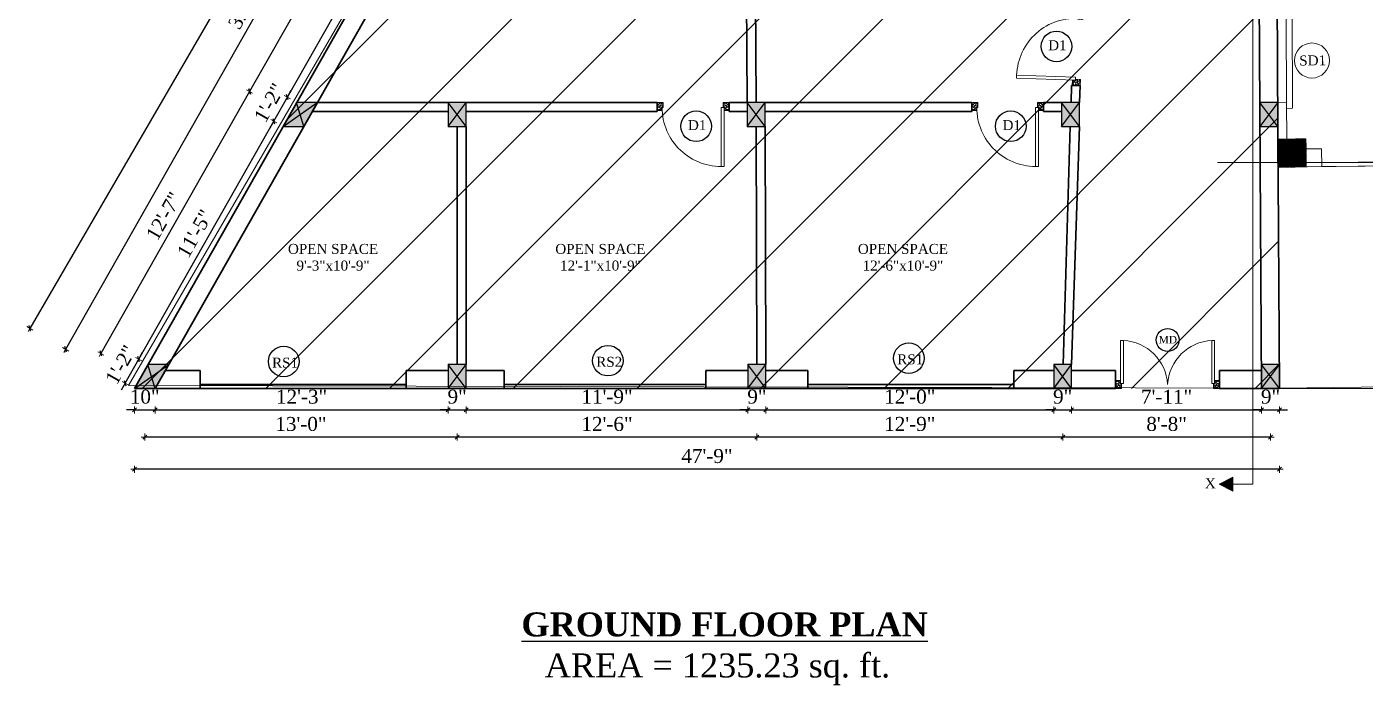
# Model space of a CAD drawing. Header units: inches. Extents: x 4069 to 291496, y -47643 to 12535.
# Drawn here: x 89655 to 90324, y -1558 to -1228 of the extents above; entities that cross this region are included whole.
import ezdxf

# ---------------------------------------------------------------- set-up
doc = ezdxf.new("R2010")
doc.units = ezdxf.units.IN
doc.header["$LTSCALE"] = 5
doc.header["$MEASUREMENT"] = 0
for name, color, linetype, lineweight in [('A-WALL', 7, 'Continuous', 9), ('Dimension', 7, 'Continuous', 18), ('DOOR', 62, 'Continuous', 0)]:
    doc.layers.add(name, color=color, linetype=linetype, lineweight=lineweight)
doc.layers.add('dim line', color=7, linetype='Continuous', lineweight=15, true_color=0xfab2b2)
doc.layers.add('TEXT', color=6, linetype='Continuous')
doc.layers.add('WALL', color=7, linetype='Continuous')
doc.styles.add('ordinary', font='times.ttf')
doc.dimstyles.new('Copy of 96', dxfattribs={"dimtxt": 7, "dimasz": 4, "dimexe": 0.5, "dimexo": 0.5, "dimgap": 3, "dimtad": 1, "dimdec": 1, "dimzin": 11, "dimdsep": 46, "dimlunit": 4, "dimtxsty": 'ordinary', "dimblk": 'OBLIQUE', "dimcen": 0.09, "dimse1": 1, "dimse2": 1, "dimclrt": 6, "dimazin": 0, "dimtfac": 1, "dimtdec": 1, "dimtix": 1, "dimtmove": 2, "dimatfit": 3, "dimldrblk": 'leader', "dimfxl": 0.5, "dimfxlon": 1, "dimtolj": 1, "dimtzin": 0, "dimarcsym": 0})

# ---------------------------------------------------------------- blocks, each defined once
blk = doc.blocks.new('C1a')
at = {"color": 1, "ltscale": 5}
for p, q in [((18657.75, 4625.76), (18648.75, 4625.76)), ((18648.75, 4625.76), (18648.82, 4613.76)), ((18657.82, 4613.76), (18657.75, 4625.76)), ((18648.82, 4613.76), (18657.82, 4613.76))]:
    blk.add_line(p, q, dxfattribs=at)
blk = doc.blocks.new('c2a')
at = {"color": 1, "ltscale": 5}
for p, q in [((18091.63, 4625.76), (18084.82, 4613.76)), ((18101.98, 4625.76), (18091.63, 4625.76)), ((18095.17, 4613.76), (18101.98, 4625.76)), ((18084.82, 4613.76), (18095.17, 4613.76))]:
    blk.add_line(p, q, dxfattribs=at)
blk = doc.blocks.new('A$C27B36B59')
at = {"layer": 'DOOR'}
for p, q in [((0, 4), (0, 0)), ((2.5, 4), (0, 4)), ((0, 0), (3, 0)), ((2.5, 2.5), (2.5, 4)), ((3, 2.5), (2.5, 2.5)), ((3, 0), (3, 2.5))]:
    blk.add_line(p, q, dxfattribs=at)
for centre, radius, start, end in [((-1.4, -0.54), 4.75, 22.14107, 72.83803), ((1.34, 2.09), 1.64, 45.13802, 144.89476), ((2.21, 0.3), 2.49, 83.31492, 152.65798), ((0.13, 0.37), 2.05, 349.48753, 93.68048), ((1.96, -0.47), 2.01, 58.74475, 166.49498), ((-0.06, 0.32), 1.13, 343.54197, 86.94698), ((2.08, -0.4), 1.17, 38.28162, 160.15192)]:
    blk.add_arc(centre, radius, start, end, dxfattribs=at)
blk = doc.blocks.new('D2')
at = {"layer": 'DOOR'}
for p, q in [((74473.95, 24047.59), (74473.95, 24018.09)), ((74473.95, 24047.59), (74475.45, 24047.59)), ((74475.45, 24047.59), (74475.45, 24018.13))]:
    blk.add_line(p, q, dxfattribs=at)
blk.add_arc((74473.95, 24047.59), 29.5, 180, 272.9146, dxfattribs=at)
at = {"layer": 'DOOR', "xscale": -1, "rotation": 180}
blk.add_blockref('A$C27B36B59', (74441.95, 24050.09), dxfattribs=at)
at = {"layer": 'DOOR', "rotation": 180}
blk.add_blockref('A$C27B36B59', (74477.95, 24050.09), dxfattribs=at)
blk = doc.blocks.new('x-x')
at = {"ltscale": 5}
for points in [[(11364.03, -701.52), (11364.03, -694.51), (11357.15, -698.09)], [(11364.03, -1135.52), (11364.03, -1128.51), (11357.15, -1132.09)]]:
    blk.add_hatch(color=256, dxfattribs=at).paths.add_polyline_path(points)
for p, q in [((11364.03, -694.51), (11357.15, -698.09)), ((11364.03, -701.52), (11364.03, -694.51)), ((11357.15, -698.09), (11364.03, -701.52)), ((11374.13, -698.09), (11364.03, -698.09)), ((11374.13, -698.09), (11374.13, -1132.09)), ((11364.03, -1128.51), (11357.15, -1132.09)), ((11364.03, -1135.52), (11364.03, -1128.51)), ((11357.15, -1132.09), (11364.03, -1135.52)), ((11374.13, -1132.09), (11364.03, -1132.09))]:
    blk.add_line(p, q, dxfattribs=at)
at = {"layer": 'A-WALL', "color": 1, "ltscale": 5}
blk.add_line((11374.13, -1120.09), (11374.13, -1132.09), dxfattribs=at)
at = {"layer": 'TEXT', "style": 'ordinary'}
for p in [(11350.08, -700.97), (11350.08, -1134.1)]:
    blk.add_text('X', height=5, dxfattribs=at).set_placement(p)
blk = doc.blocks.new('oblique')
at = {"color": 0, "lineweight": -2}
blk.add_line((0.25, 0.25), (-0.25, -0.25), dxfattribs=at)
at = {"layer": 'dim line', "lineweight": 9}
for p, q in [((-0.4375, 0), (0.4375, 0)), ((0, 0.4375), (0, -0.4375))]:
    blk.add_line(p, q, dxfattribs=at)
blk = doc.blocks.new('*D2534')
at = {"layer": 'A-WALL', "color": 0, "lineweight": -2, "ltscale": 50, "transparency": 16777216}
blk.add_line((90276.91, -1433.71), (90172.91, -1433.71), dxfattribs=at)
at = {"layer": 'Defpoints', "color": 0, "ltscale": 50, "transparency": 16777216}
for p in [(90172.91, -1409.3), (90276.91, -1409.3), (90172.91, -1433.71)]:
    blk.add_point(p, dxfattribs=at)
at = {"layer": 'A-WALL', "color": 0, "lineweight": -2, "ltscale": 50, "transparency": 16777216, "xscale": 4, "yscale": 4, "zscale": 4, "rotation": 180.0000000000005}
blk.add_blockref('oblique', (90172.91, -1433.71), dxfattribs=at)
at = {"layer": 'A-WALL', "color": 0, "lineweight": -2, "ltscale": 50, "transparency": 16777216, "xscale": 4, "yscale": 4, "zscale": 4}
blk.add_blockref('oblique', (90276.91, -1433.71), dxfattribs=at)
at = {"layer": 'A-WALL', "color": 6, "ltscale": 50, "transparency": 16777216, "insert": (90224.91, -1427.15), "char_height": 7, "attachment_point": 5, "style": 'ordinary'}
blk.add_mtext('\\A1;8\'-8"', dxfattribs=at)
blk = doc.blocks.new('_OBLIQUE')
at = {"color": 0, "linetype": 'ByBlock'}
blk.add_line((-0.5, -0.5), (0.5, 0.5), dxfattribs=at)
blk = doc.blocks.new('leader')
at = {"layer": 'Dimension'}
for p, q in [((0, -4.33), (0, 4.33)), ((-4.42, 0), (4.42, 0))]:
    blk.add_line(p, q, dxfattribs=at)
blk = doc.blocks.new('*D2535')
at = {"layer": 'A-WALL', "color": 0, "lineweight": -2, "ltscale": 50, "transparency": 16777216}
blk.add_line((90172.91, -1433.71), (90019.91, -1433.71), dxfattribs=at)
at = {"layer": 'Defpoints', "color": 0, "ltscale": 50, "transparency": 16777216}
for p in [(90019.91, -1409.3), (90172.91, -1409.3), (90019.91, -1433.71)]:
    blk.add_point(p, dxfattribs=at)
at = {"layer": 'A-WALL', "color": 0, "lineweight": -2, "ltscale": 50, "transparency": 16777216, "xscale": 4, "yscale": 4, "zscale": 4, "rotation": 180}
blk.add_blockref('oblique', (90019.91, -1433.71), dxfattribs=at)
at = {"layer": 'A-WALL', "color": 0, "lineweight": -2, "ltscale": 50, "transparency": 16777216, "xscale": 4, "yscale": 4, "zscale": 4}
blk.add_blockref('oblique', (90172.91, -1433.71), dxfattribs=at)
at = {"layer": 'A-WALL', "color": 6, "ltscale": 50, "transparency": 16777216, "insert": (90096.41, -1427.14), "char_height": 7, "attachment_point": 5, "style": 'ordinary'}
blk.add_mtext('\\A1;12\'-9"', dxfattribs=at)
blk = doc.blocks.new('*D2536')
at = {"layer": 'A-WALL', "color": 0, "lineweight": -2, "ltscale": 50, "transparency": 16777216}
blk.add_line((90019.91, -1433.71), (89869.91, -1433.71), dxfattribs=at)
at = {"layer": 'Defpoints', "color": 0, "ltscale": 50, "transparency": 16777216}
for p in [(89869.91, -1409.3), (90019.91, -1409.3), (89869.91, -1433.71)]:
    blk.add_point(p, dxfattribs=at)
at = {"layer": 'A-WALL', "color": 0, "lineweight": -2, "ltscale": 50, "transparency": 16777216, "xscale": 4, "yscale": 4, "zscale": 4, "rotation": 180}
blk.add_blockref('oblique', (89869.91, -1433.71), dxfattribs=at)
at = {"layer": 'A-WALL', "color": 0, "lineweight": -2, "ltscale": 50, "transparency": 16777216, "xscale": 4, "yscale": 4, "zscale": 4}
blk.add_blockref('oblique', (90019.91, -1433.71), dxfattribs=at)
at = {"layer": 'A-WALL', "color": 6, "ltscale": 50, "transparency": 16777216, "insert": (89944.91, -1427.15), "char_height": 7, "attachment_point": 5, "style": 'ordinary'}
blk.add_mtext('\\A1;12\'-6"', dxfattribs=at)
blk = doc.blocks.new('*D2537')
at = {"layer": 'A-WALL', "color": 0, "lineweight": -2, "ltscale": 50, "transparency": 16777216}
blk.add_line((89869.91, -1433.71), (89713.58, -1433.71), dxfattribs=at)
at = {"layer": 'Defpoints', "color": 0, "ltscale": 50, "transparency": 16777216}
for p in [(89713.58, -1409.3), (89869.91, -1409.3), (89713.58, -1433.71)]:
    blk.add_point(p, dxfattribs=at)
at = {"layer": 'A-WALL', "color": 0, "lineweight": -2, "ltscale": 50, "transparency": 16777216, "xscale": 4, "yscale": 4, "zscale": 4, "rotation": 180}
blk.add_blockref('oblique', (89713.58, -1433.71), dxfattribs=at)
at = {"layer": 'A-WALL', "color": 0, "lineweight": -2, "ltscale": 50, "transparency": 16777216, "xscale": 4, "yscale": 4, "zscale": 4}
blk.add_blockref('oblique', (89869.91, -1433.71), dxfattribs=at)
at = {"layer": 'A-WALL', "color": 6, "ltscale": 50, "transparency": 16777216, "insert": (89791.75, -1427.15), "char_height": 7, "attachment_point": 5, "style": 'ordinary'}
blk.add_mtext('\\A1;13\'-0"', dxfattribs=at)
blk = doc.blocks.new('*D2523')
at = {"layer": 'A-WALL', "color": 0, "lineweight": -2, "ltscale": 50, "transparency": 16777216}
blk.add_line((90281.41, -1449.76), (89708.41, -1449.76), dxfattribs=at)
at = {"layer": 'Defpoints', "color": 0, "ltscale": 50, "transparency": 16777216}
for p in [(89708.41, -1406.12), (90281.41, -1409.3), (89708.41, -1449.76)]:
    blk.add_point(p, dxfattribs=at)
at = {"layer": 'A-WALL', "color": 0, "lineweight": -2, "ltscale": 50, "transparency": 16777216, "xscale": 4, "yscale": 4, "zscale": 4, "rotation": 180}
blk.add_blockref('oblique', (89708.41, -1449.76), dxfattribs=at)
at = {"layer": 'A-WALL', "color": 0, "lineweight": -2, "ltscale": 50, "transparency": 16777216, "xscale": 4, "yscale": 4, "zscale": 4}
blk.add_blockref('oblique', (90281.41, -1449.76), dxfattribs=at)
at = {"layer": 'A-WALL', "color": 6, "ltscale": 50, "transparency": 16777216, "insert": (89994.91, -1443.19), "char_height": 7, "attachment_point": 5, "style": 'ordinary'}
blk.add_mtext('\\A1;47\'-9"', dxfattribs=at)
blk = doc.blocks.new('*D2538')
at = {"layer": 'A-WALL', "color": 0, "lineweight": -2, "ltscale": 50, "transparency": 16777216}
for p, q in [((89710.58, -1394.66), (89712.55, -1391.18)), ((89703.76, -1406.66), (89710.58, -1394.66)), ((89703.76, -1406.66), (89701.79, -1410.14))]:
    blk.add_line(p, q, dxfattribs=at)
at = {"layer": 'Defpoints', "color": 0, "ltscale": 50, "transparency": 16777216}
for p in [(89710.58, -1394.66), (89715.22, -1397.3), (89708.41, -1409.3)]:
    blk.add_point(p, dxfattribs=at)
at = {"layer": 'A-WALL', "color": 0, "lineweight": -2, "ltscale": 50, "transparency": 16777216, "xscale": 4, "yscale": 4, "zscale": 4}
for p, rotation in [((89710.58, -1394.66), 240.4114854942634), ((89703.76, -1406.66), 60.41148549426335)]:
    blk.add_blockref('oblique', p, dxfattribs=dict(at, rotation=rotation))
at = {"layer": 'A-WALL', "color": 6, "ltscale": 50, "transparency": 16777216, "insert": (89701.52, -1397.45), "char_height": 7, "attachment_point": 5, "rotation": 60.41149, "style": 'ordinary'}
blk.add_mtext('\\A1;1\'-2"', dxfattribs=at)
blk = doc.blocks.new('*D2539')
at = {"layer": 'A-WALL', "color": 0, "lineweight": -2, "ltscale": 50, "transparency": 16777216}
blk.add_line((89710.58, -1394.66), (89778.15, -1275.66), dxfattribs=at)
at = {"layer": 'Defpoints', "color": 0, "ltscale": 50, "transparency": 16777216}
for p in [(89778.15, -1275.66), (89782.79, -1278.3), (89715.22, -1397.3)]:
    blk.add_point(p, dxfattribs=at)
at = {"layer": 'A-WALL', "color": 0, "lineweight": -2, "ltscale": 50, "transparency": 16777216, "xscale": 4, "yscale": 4, "zscale": 4}
for p, rotation in [((89778.15, -1275.66), 60.41148549451773), ((89710.58, -1394.66), 240.4114854945177)]:
    blk.add_blockref('oblique', p, dxfattribs=dict(at, rotation=rotation))
at = {"layer": 'A-WALL', "color": 6, "ltscale": 50, "transparency": 16777216, "insert": (89738.66, -1331.92), "char_height": 7, "attachment_point": 5, "rotation": 60.41149, "style": 'ordinary'}
blk.add_mtext('\\A1;11\'-5"', dxfattribs=at)
blk = doc.blocks.new('*D2540')
at = {"layer": 'A-WALL', "color": 0, "lineweight": -2, "ltscale": 50, "transparency": 16777216}
for p, q in [((89778.15, -1275.66), (89784.96, -1263.66)), ((89784.96, -1263.66), (89786.94, -1260.18)), ((89778.15, -1275.66), (89776.17, -1279.14))]:
    blk.add_line(p, q, dxfattribs=at)
at = {"layer": 'Defpoints', "color": 0, "ltscale": 50, "transparency": 16777216}
for p in [(89784.96, -1263.66), (89789.61, -1266.3), (89782.79, -1278.3)]:
    blk.add_point(p, dxfattribs=at)
at = {"layer": 'A-WALL', "color": 0, "lineweight": -2, "ltscale": 50, "transparency": 16777216, "xscale": 4, "yscale": 4, "zscale": 4}
for p, rotation in [((89784.96, -1263.66), 240.4114854945177), ((89778.15, -1275.66), 60.41148549451771)]:
    blk.add_blockref('oblique', p, dxfattribs=dict(at, rotation=rotation))
at = {"layer": 'A-WALL', "color": 6, "ltscale": 50, "transparency": 16777216, "insert": (89775.9, -1266.45), "char_height": 7, "attachment_point": 5, "rotation": 60.41149, "style": 'ordinary'}
blk.add_mtext('\\A1;1\'-2"', dxfattribs=at)
blk = doc.blocks.new('*D2541')
at = {"layer": 'A-WALL', "color": 0, "lineweight": -2, "ltscale": 50, "transparency": 16777216}
blk.add_line((89784.96, -1263.66), (89888.87, -1080.66), dxfattribs=at)
at = {"layer": 'Defpoints', "color": 0, "ltscale": 50, "transparency": 16777216}
for p in [(89888.87, -1080.66), (89893.52, -1083.3), (89789.61, -1266.3)]:
    blk.add_point(p, dxfattribs=at)
at = {"layer": 'A-WALL', "color": 0, "lineweight": -2, "ltscale": 50, "transparency": 16777216, "xscale": 4, "yscale": 4, "zscale": 4}
for p, rotation in [((89888.87, -1080.66), 60.41148549451773), ((89784.96, -1263.66), 240.4114854945177)]:
    blk.add_blockref('oblique', p, dxfattribs=dict(at, rotation=rotation))
at = {"layer": 'A-WALL', "color": 6, "ltscale": 50, "transparency": 16777216, "insert": (89831.2, -1168.92), "char_height": 7, "attachment_point": 5, "rotation": 60.41149, "style": 'ordinary'}
blk.add_mtext('\\A1;17\'-6"', dxfattribs=at)
blk = doc.blocks.new('*D2543')
at = {"layer": 'A-WALL', "color": 0, "lineweight": -2, "ltscale": 50, "transparency": 16777216}
blk.add_line((89876.79, -1065.87), (89766.07, -1260.87), dxfattribs=at)
at = {"layer": 'Defpoints', "color": 0, "ltscale": 50, "transparency": 16777216}
for p in [(89896.92, -1077.3), (89766.07, -1260.87), (89786.2, -1272.3)]:
    blk.add_point(p, dxfattribs=at)
at = {"layer": 'A-WALL', "color": 0, "lineweight": -2, "ltscale": 50, "transparency": 16777216, "xscale": 4, "yscale": 4, "zscale": 4}
for p, rotation in [((89876.79, -1065.87), 60.41148549426671), ((89766.07, -1260.87), 240.4114854942667)]:
    blk.add_blockref('oblique', p, dxfattribs=dict(at, rotation=rotation))
at = {"layer": 'A-WALL', "color": 6, "ltscale": 50, "transparency": 16777216, "insert": (89815.73, -1160.13), "char_height": 7, "attachment_point": 5, "rotation": 60.41149, "style": 'ordinary'}
blk.add_mtext('\\A1;18\'-8"', dxfattribs=at)
blk = doc.blocks.new('*D2544')
at = {"layer": 'A-WALL', "color": 0, "lineweight": -2, "ltscale": 50, "transparency": 16777216}
blk.add_line((89766.07, -1260.87), (89691.68, -1391.87), dxfattribs=at)
at = {"layer": 'Defpoints', "color": 0, "ltscale": 50, "transparency": 16777216}
for p in [(89786.2, -1272.3), (89691.68, -1391.87), (89711.82, -1403.3)]:
    blk.add_point(p, dxfattribs=at)
at = {"layer": 'A-WALL', "color": 0, "lineweight": -2, "ltscale": 50, "transparency": 16777216, "xscale": 4, "yscale": 4, "zscale": 4}
for p, rotation in [((89766.07, -1260.87), 60.41148549451779), ((89691.68, -1391.87), 240.4114854945178)]:
    blk.add_blockref('oblique', p, dxfattribs=dict(at, rotation=rotation))
at = {"layer": 'A-WALL', "color": 6, "ltscale": 50, "transparency": 16777216, "insert": (89723.16, -1323.12), "char_height": 7, "attachment_point": 5, "rotation": 60.41149, "style": 'ordinary'}
blk.add_mtext('\\A1;12\'-7"', dxfattribs=at)
blk = doc.blocks.new('*D2524')
at = {"layer": 'A-WALL', "color": 0, "lineweight": -2, "ltscale": 50, "transparency": 16777216}
blk.add_line((89674.04, -1389.78), (89865.96, -1051.78), dxfattribs=at)
at = {"layer": 'Defpoints', "color": 0, "ltscale": 50, "transparency": 16777216}
for p in [(89865.96, -1051.78), (89900.33, -1071.3), (89708.41, -1409.3)]:
    blk.add_point(p, dxfattribs=at)
at = {"layer": 'A-WALL', "color": 0, "lineweight": -2, "ltscale": 50, "transparency": 16777216, "xscale": 4, "yscale": 4, "zscale": 4}
for p, rotation in [((89865.96, -1051.78), 60.41148549426746), ((89674.04, -1389.78), 240.4114854942675)]:
    blk.add_blockref('oblique', p, dxfattribs=dict(at, rotation=rotation))
at = {"layer": 'A-WALL', "color": 6, "ltscale": 50, "transparency": 16777216, "insert": (89764.29, -1217.54), "char_height": 7, "attachment_point": 5, "rotation": 60.41149, "style": 'ordinary'}
blk.add_mtext('\\A1;32\'-5"', dxfattribs=at)
blk = doc.blocks.new('*D2526')
at = {"layer": 'A-WALL', "color": 0, "lineweight": -2, "ltscale": 50, "transparency": 16777216}
for p, q in [((89708.41, -1420.06), (89704.41, -1420.06)), ((89708.41, -1420.06), (89718.76, -1420.06)), ((89718.76, -1420.06), (89722.76, -1420.06))]:
    blk.add_line(p, q, dxfattribs=at)
at = {"layer": 'Defpoints', "color": 0, "ltscale": 50, "transparency": 16777216}
for p in [(89708.41, -1409.3), (89718.76, -1409.3), (89718.76, -1420.06)]:
    blk.add_point(p, dxfattribs=at)
at = {"layer": 'A-WALL', "color": 0, "lineweight": -2, "ltscale": 50, "transparency": 16777216, "xscale": 4, "yscale": 4, "zscale": 4}
blk.add_blockref('oblique', (89708.41, -1420.06), dxfattribs=at)
at = {"layer": 'A-WALL', "color": 0, "lineweight": -2, "ltscale": 50, "transparency": 16777216, "xscale": 4, "yscale": 4, "zscale": 4, "rotation": 180}
blk.add_blockref('oblique', (89718.76, -1420.06), dxfattribs=at)
at = {"layer": 'A-WALL', "color": 6, "ltscale": 50, "transparency": 16777216, "insert": (89713.58, -1413.5), "char_height": 7, "attachment_point": 5, "style": 'ordinary'}
blk.add_mtext('\\A1;10"', dxfattribs=at)
blk = doc.blocks.new('*D2527')
at = {"layer": 'A-WALL', "color": 0, "lineweight": -2, "ltscale": 50, "transparency": 16777216}
blk.add_line((89718.76, -1420.06), (89865.41, -1420.06), dxfattribs=at)
at = {"layer": 'Defpoints', "color": 0, "ltscale": 50, "transparency": 16777216}
for p in [(89718.76, -1409.3), (89865.41, -1409.3), (89865.41, -1420.06)]:
    blk.add_point(p, dxfattribs=at)
at = {"layer": 'A-WALL', "color": 0, "lineweight": -2, "ltscale": 50, "transparency": 16777216, "xscale": 4, "yscale": 4, "zscale": 4, "rotation": 180}
blk.add_blockref('oblique', (89718.76, -1420.06), dxfattribs=at)
at = {"layer": 'A-WALL', "color": 0, "lineweight": -2, "ltscale": 50, "transparency": 16777216, "xscale": 4, "yscale": 4, "zscale": 4}
blk.add_blockref('oblique', (89865.41, -1420.06), dxfattribs=at)
at = {"layer": 'A-WALL', "color": 6, "ltscale": 50, "transparency": 16777216, "insert": (89792.08, -1413.5), "char_height": 7, "attachment_point": 5, "style": 'ordinary'}
blk.add_mtext('\\A1;12\'-3"', dxfattribs=at)
blk = doc.blocks.new('*D2528')
at = {"layer": 'A-WALL', "color": 0, "lineweight": -2, "ltscale": 50, "transparency": 16777216}
for p, q in [((89865.41, -1420.06), (89861.41, -1420.06)), ((89865.41, -1420.06), (89874.41, -1420.06)), ((89874.41, -1420.06), (89878.41, -1420.06))]:
    blk.add_line(p, q, dxfattribs=at)
at = {"layer": 'Defpoints', "color": 0, "ltscale": 50, "transparency": 16777216}
for p in [(89865.41, -1409.3), (89874.41, -1409.3), (89874.41, -1420.06)]:
    blk.add_point(p, dxfattribs=at)
at = {"layer": 'A-WALL', "color": 0, "lineweight": -2, "ltscale": 50, "transparency": 16777216, "xscale": 4, "yscale": 4, "zscale": 4}
blk.add_blockref('oblique', (89865.41, -1420.06), dxfattribs=at)
at = {"layer": 'A-WALL', "color": 0, "lineweight": -2, "ltscale": 50, "transparency": 16777216, "xscale": 4, "yscale": 4, "zscale": 4, "rotation": 180}
blk.add_blockref('oblique', (89874.41, -1420.06), dxfattribs=at)
at = {"layer": 'A-WALL', "color": 6, "ltscale": 50, "transparency": 16777216, "insert": (89869.91, -1413.49), "char_height": 7, "attachment_point": 5, "style": 'ordinary'}
blk.add_mtext('\\A1;9"', dxfattribs=at)
blk = doc.blocks.new('*D2529')
at = {"layer": 'A-WALL', "color": 0, "lineweight": -2, "ltscale": 50, "transparency": 16777216}
blk.add_line((89874.41, -1420.06), (90015.41, -1420.06), dxfattribs=at)
at = {"layer": 'Defpoints', "color": 0, "ltscale": 50, "transparency": 16777216}
for p in [(89874.41, -1409.3), (90015.41, -1409.3), (90015.41, -1420.06)]:
    blk.add_point(p, dxfattribs=at)
at = {"layer": 'A-WALL', "color": 0, "lineweight": -2, "ltscale": 50, "transparency": 16777216, "xscale": 4, "yscale": 4, "zscale": 4, "rotation": 180}
blk.add_blockref('oblique', (89874.41, -1420.06), dxfattribs=at)
at = {"layer": 'A-WALL', "color": 0, "lineweight": -2, "ltscale": 50, "transparency": 16777216, "xscale": 4, "yscale": 4, "zscale": 4}
blk.add_blockref('oblique', (90015.41, -1420.06), dxfattribs=at)
at = {"layer": 'A-WALL', "color": 6, "ltscale": 50, "transparency": 16777216, "insert": (89944.91, -1413.49), "char_height": 7, "attachment_point": 5, "style": 'ordinary'}
blk.add_mtext('\\A1;11\'-9"', dxfattribs=at)
blk = doc.blocks.new('*D2530')
at = {"layer": 'A-WALL', "color": 0, "lineweight": -2, "ltscale": 50, "transparency": 16777216}
for p, q in [((90015.41, -1420.06), (90011.41, -1420.06)), ((90015.41, -1420.06), (90024.41, -1420.06)), ((90024.41, -1420.06), (90028.41, -1420.06))]:
    blk.add_line(p, q, dxfattribs=at)
at = {"layer": 'Defpoints', "color": 0, "ltscale": 50, "transparency": 16777216}
for p in [(90015.41, -1409.3), (90024.41, -1409.3), (90024.41, -1420.06)]:
    blk.add_point(p, dxfattribs=at)
at = {"layer": 'A-WALL', "color": 0, "lineweight": -2, "ltscale": 50, "transparency": 16777216, "xscale": 4, "yscale": 4, "zscale": 4}
blk.add_blockref('oblique', (90015.41, -1420.06), dxfattribs=at)
at = {"layer": 'A-WALL', "color": 0, "lineweight": -2, "ltscale": 50, "transparency": 16777216, "xscale": 4, "yscale": 4, "zscale": 4, "rotation": 180}
blk.add_blockref('oblique', (90024.41, -1420.06), dxfattribs=at)
at = {"layer": 'A-WALL', "color": 6, "ltscale": 50, "transparency": 16777216, "insert": (90019.91, -1413.49), "char_height": 7, "attachment_point": 5, "style": 'ordinary'}
blk.add_mtext('\\A1;9"', dxfattribs=at)
blk = doc.blocks.new('*D2531')
at = {"layer": 'A-WALL', "color": 0, "lineweight": -2, "ltscale": 50, "transparency": 16777216}
blk.add_line((90024.41, -1420.06), (90168.41, -1420.06), dxfattribs=at)
at = {"layer": 'Defpoints', "color": 0, "ltscale": 50, "transparency": 16777216}
for p in [(90024.41, -1409.3), (90168.41, -1409.3), (90168.41, -1420.06)]:
    blk.add_point(p, dxfattribs=at)
at = {"layer": 'A-WALL', "color": 0, "lineweight": -2, "ltscale": 50, "transparency": 16777216, "xscale": 4, "yscale": 4, "zscale": 4, "rotation": 180}
blk.add_blockref('oblique', (90024.41, -1420.06), dxfattribs=at)
at = {"layer": 'A-WALL', "color": 0, "lineweight": -2, "ltscale": 50, "transparency": 16777216, "xscale": 4, "yscale": 4, "zscale": 4}
blk.add_blockref('oblique', (90168.41, -1420.06), dxfattribs=at)
at = {"layer": 'A-WALL', "color": 6, "ltscale": 50, "transparency": 16777216, "insert": (90096.41, -1413.5), "char_height": 7, "attachment_point": 5, "style": 'ordinary'}
blk.add_mtext('\\A1;12\'-0"', dxfattribs=at)
blk = doc.blocks.new('*D2532')
at = {"layer": 'A-WALL', "color": 0, "lineweight": -2, "ltscale": 50, "transparency": 16777216}
for p, q in [((90168.41, -1420.06), (90164.41, -1420.06)), ((90168.41, -1420.06), (90177.41, -1420.06)), ((90177.41, -1420.06), (90181.41, -1420.06))]:
    blk.add_line(p, q, dxfattribs=at)
at = {"layer": 'Defpoints', "color": 0, "ltscale": 50, "transparency": 16777216}
for p in [(90168.41, -1409.3), (90177.41, -1409.3), (90177.41, -1420.06)]:
    blk.add_point(p, dxfattribs=at)
at = {"layer": 'A-WALL', "color": 0, "lineweight": -2, "ltscale": 50, "transparency": 16777216, "xscale": 4, "yscale": 4, "zscale": 4}
blk.add_blockref('oblique', (90168.41, -1420.06), dxfattribs=at)
at = {"layer": 'A-WALL', "color": 0, "lineweight": -2, "ltscale": 50, "transparency": 16777216, "xscale": 4, "yscale": 4, "zscale": 4, "rotation": 180}
blk.add_blockref('oblique', (90177.41, -1420.06), dxfattribs=at)
at = {"layer": 'A-WALL', "color": 6, "ltscale": 50, "transparency": 16777216, "insert": (90172.91, -1413.49), "char_height": 7, "attachment_point": 5, "style": 'ordinary'}
blk.add_mtext('\\A1;9"', dxfattribs=at)
blk = doc.blocks.new('*D2533')
at = {"layer": 'A-WALL', "color": 0, "lineweight": -2, "ltscale": 50, "transparency": 16777216}
blk.add_line((90177.41, -1420.06), (90272.41, -1420.06), dxfattribs=at)
at = {"layer": 'Defpoints', "color": 0, "ltscale": 50, "transparency": 16777216}
for p in [(90177.41, -1409.3), (90272.41, -1409.3), (90272.41, -1420.06)]:
    blk.add_point(p, dxfattribs=at)
at = {"layer": 'A-WALL', "color": 0, "lineweight": -2, "ltscale": 50, "transparency": 16777216, "xscale": 4, "yscale": 4, "zscale": 4, "rotation": 180}
blk.add_blockref('oblique', (90177.41, -1420.06), dxfattribs=at)
at = {"layer": 'A-WALL', "color": 0, "lineweight": -2, "ltscale": 50, "transparency": 16777216, "xscale": 4, "yscale": 4, "zscale": 4}
blk.add_blockref('oblique', (90272.41, -1420.06), dxfattribs=at)
at = {"layer": 'A-WALL', "color": 6, "ltscale": 50, "transparency": 16777216, "insert": (90224.91, -1413.49), "char_height": 7, "attachment_point": 5, "style": 'ordinary'}
blk.add_mtext('\\A1;7\'-11"', dxfattribs=at)
blk = doc.blocks.new('*D2555')
at = {"layer": 'A-WALL', "color": 0, "lineweight": -2, "ltscale": 50, "transparency": 16777216}
for p, q in [((90272.41, -1420.06), (90268.41, -1420.06)), ((90272.41, -1420.06), (90281.41, -1420.06)), ((90281.41, -1420.06), (90285.41, -1420.06))]:
    blk.add_line(p, q, dxfattribs=at)
at = {"layer": 'Defpoints', "color": 0, "ltscale": 50, "transparency": 16777216}
for p in [(90272.41, -1409.3), (90281.41, -1409.3), (90281.41, -1420.06)]:
    blk.add_point(p, dxfattribs=at)
at = {"layer": 'A-WALL', "color": 0, "lineweight": -2, "ltscale": 50, "transparency": 16777216, "xscale": 4, "yscale": 4, "zscale": 4}
blk.add_blockref('oblique', (90272.41, -1420.06), dxfattribs=at)
at = {"layer": 'A-WALL', "color": 0, "lineweight": -2, "ltscale": 50, "transparency": 16777216, "xscale": 4, "yscale": 4, "zscale": 4, "rotation": 180}
blk.add_blockref('oblique', (90281.41, -1420.06), dxfattribs=at)
at = {"layer": 'A-WALL', "color": 6, "ltscale": 50, "transparency": 16777216, "insert": (90276.91, -1413.49), "char_height": 7, "attachment_point": 5, "style": 'ordinary'}
blk.add_mtext('\\A1;9"', dxfattribs=at)
blk = doc.blocks.new('*D2612')
at = {"layer": 'A-WALL', "color": 0, "lineweight": -2, "ltscale": 50, "transparency": 16777216}
blk.add_line((89958.32, -859.09), (89656.08, -1379.29), dxfattribs=at)
at = {"layer": 'Defpoints', "color": 0, "ltscale": 50, "transparency": 16777216}
for p in [(90007.64, -887.75), (89656.08, -1379.29), (89705.41, -1407.95)]:
    blk.add_point(p, dxfattribs=at)
at = {"layer": 'A-WALL', "color": 0, "lineweight": -2, "ltscale": 50, "transparency": 16777216, "xscale": 4, "yscale": 4, "zscale": 4}
for p, rotation in [((89958.32, -859.09), 59.84380616683332), ((89656.08, -1379.29), 239.8438061668333)]:
    blk.add_blockref('oblique', p, dxfattribs=dict(at, rotation=rotation))
at = {"layer": 'A-WALL', "color": 6, "ltscale": 50, "transparency": 16777216, "insert": (89801.53, -1115.9), "char_height": 7, "attachment_point": 5, "rotation": 59.84381, "style": 'ordinary'}
blk.add_mtext('\\A1;50\'-2"', dxfattribs=at)

msp = doc.modelspace()

# ---------------------------------------------------------------- hatches: boundary and pattern name
at = {"layer": 'A-WALL', "ltscale": 5}
h = msp.add_hatch(dxfattribs=at)
h.set_pattern_fill('ANSI31', color=256, angle=0.72648912)
h.set_pattern_definition([(45.7264891, (65989.20691, -3096.56124), (-0.0895019438, 0.08726054126), [])])
h.paths.add_polyline_path([(90280.64333, -1284.69635), (90280.82084, -1298.69523), (90294.81972, -1298.51772), (90294.64221, -1284.51884)])
at = {"layer": 'WALL', "linetype": 'ByBlock', "ltscale": 5, "true_color": 0xf8991e}
h = msp.add_hatch(dxfattribs=at)
h.set_pattern_fill('ANSI31', color=30, scale=350)
h.set_pattern_definition([(45, (83264.107, 1175.755), (-30.93592, 30.93592), [])])
h.paths.add_polyline_path([(89708.4097, -1409.29775), (89900.33081, -1071.29775), (90279.33081, -1071.29775), (90280.81925, -1313.29775), (90281.4097, -1403.29775), (90281.4097, -1409.29775)])
h = msp.add_hatch(color=30, dxfattribs=at)
h.dxf.hatch_style = 1
h.paths.add_polyline_path([(89791.37504, -1272.29775), (89793.14299, -1278.29775), (89799.95675, -1266.29775)])
h.paths.add_polyline_path([(89791.37504, -1272.29775), (89799.95675, -1266.29775), (89789.60709, -1266.29775)])
h.paths.add_polyline_path([(89789.60709, -1266.29775), (89782.79333, -1278.29775), (89791.37504, -1272.29775)])
h.paths.add_polyline_path([(89791.37504, -1272.29775), (89782.79333, -1278.29775), (89793.14299, -1278.29775)])
h = msp.add_hatch(color=30, dxfattribs=at)
h.dxf.hatch_style = 1
h.paths.add_polyline_path([(89869.90962, -1272.29775), (89865.40962, -1278.29775), (89874.40962, -1278.29775)])
h.paths.add_polyline_path([(89874.40962, -1278.29775), (89874.40962, -1266.29775), (89869.90962, -1272.29775)])
h.paths.add_polyline_path([(89869.90962, -1272.29775), (89874.40962, -1266.29775), (89865.40962, -1266.29775)])
h.paths.add_polyline_path([(89865.40962, -1266.29775), (89865.40962, -1278.29775), (89869.90962, -1272.29775)])
h = msp.add_hatch(color=30, dxfattribs=at)
h.dxf.hatch_style = 1
h.paths.add_polyline_path([(90019.47608, -1272.29775), (90014.97608, -1278.29775), (90023.97608, -1278.29775)])
h.paths.add_polyline_path([(90023.97608, -1278.29775), (90023.97608, -1266.29775), (90019.47608, -1272.29775)])
h.paths.add_polyline_path([(90019.47608, -1272.29775), (90023.97608, -1266.29775), (90014.97608, -1266.29775)])
h.paths.add_polyline_path([(90014.97608, -1266.29775), (90014.97608, -1278.29775), (90019.47608, -1272.29775)])
h = msp.add_hatch(color=30, dxfattribs=at)
h.dxf.hatch_style = 1
h.paths.add_polyline_path([(90176.89632, -1272.29775), (90172.39632, -1278.29775), (90181.39632, -1278.29775)])
h.paths.add_polyline_path([(90181.39632, -1278.29775), (90181.39632, -1266.29775), (90176.89632, -1272.29775)])
h.paths.add_polyline_path([(90176.89632, -1272.29775), (90181.39632, -1266.29775), (90172.39632, -1266.29775)])
h.paths.add_polyline_path([(90172.39632, -1266.29775), (90172.39632, -1278.29775), (90176.89632, -1272.29775)])
h = msp.add_hatch(color=30, dxfattribs=at)
h.dxf.hatch_style = 1
h.paths.add_polyline_path([(90280.60398, -1278.29775), (90276.06699, -1272.29775), (90271.60381, -1278.29775)])
h.paths.add_polyline_path([(90280.60398, -1278.29775), (90280.53017, -1266.29775), (90276.06699, -1272.29775)])
h.paths.add_polyline_path([(90280.53017, -1266.29775), (90271.53, -1266.29775), (90276.06699, -1272.29775)])
h.paths.add_polyline_path([(90276.06699, -1272.29775), (90271.53, -1266.29775), (90271.60381, -1278.29775)])
h = msp.add_hatch(color=30, dxfattribs=at)
h.dxf.hatch_style = 1
h.paths.add_polyline_path([(89716.99141, -1403.29775), (89718.75936, -1409.29775), (89725.57313, -1397.29775)])
h.paths.add_polyline_path([(89716.99141, -1403.29775), (89725.57313, -1397.29775), (89715.22347, -1397.29775)])
h.paths.add_polyline_path([(89715.22347, -1397.29775), (89708.4097, -1409.29775), (89716.99141, -1403.29775)])
h.paths.add_polyline_path([(89716.99141, -1403.29775), (89708.4097, -1409.29775), (89718.75936, -1409.29775)])
h = msp.add_hatch(color=30, dxfattribs=at)
h.dxf.hatch_style = 1
h.paths.add_polyline_path([(89869.90962, -1403.29775), (89865.40962, -1409.29775), (89874.40962, -1409.29775)])
h.paths.add_polyline_path([(89874.40962, -1409.29775), (89874.40962, -1397.29775), (89869.90962, -1403.29775)])
h.paths.add_polyline_path([(89869.90962, -1403.29775), (89874.40962, -1397.29775), (89865.40962, -1397.29775)])
h.paths.add_polyline_path([(89865.40962, -1397.29775), (89865.40962, -1409.29775), (89869.90962, -1403.29775)])
h = msp.add_hatch(color=30, dxfattribs=at)
h.dxf.hatch_style = 1
h.paths.add_polyline_path([(90019.90962, -1403.29775), (90015.40962, -1409.29775), (90024.40962, -1409.29775)])
h.paths.add_polyline_path([(90024.40962, -1409.29775), (90024.40962, -1397.29775), (90019.90962, -1403.29775)])
h.paths.add_polyline_path([(90019.90962, -1403.29775), (90024.40962, -1397.29775), (90015.40962, -1397.29775)])
h.paths.add_polyline_path([(90015.40962, -1397.29775), (90015.40962, -1409.29775), (90019.90962, -1403.29775)])
h = msp.add_hatch(color=30, dxfattribs=at)
h.dxf.hatch_style = 1
h.paths.add_polyline_path([(90172.90962, -1403.29775), (90168.40962, -1409.29775), (90177.40962, -1409.29775)])
h.paths.add_polyline_path([(90177.40962, -1409.29775), (90177.40962, -1397.29775), (90172.90962, -1403.29775)])
h.paths.add_polyline_path([(90172.90962, -1403.29775), (90177.40962, -1397.29775), (90168.40962, -1397.29775)])
h.paths.add_polyline_path([(90168.40962, -1397.29775), (90168.40962, -1409.29775), (90172.90962, -1403.29775)])
h = msp.add_hatch(color=30, dxfattribs=at)
h.dxf.hatch_style = 1
h.paths.add_polyline_path([(90281.4097, -1409.29775), (90276.87271, -1403.29775), (90272.40953, -1409.29775)])
h.paths.add_polyline_path([(90281.4097, -1409.29775), (90281.33589, -1397.29775), (90276.87271, -1403.29775)])
h.paths.add_polyline_path([(90281.33589, -1397.29775), (90272.33572, -1397.29775), (90276.87271, -1403.29775)])
h.paths.add_polyline_path([(90276.87271, -1403.29775), (90272.33572, -1397.29775), (90272.40953, -1409.29775)])

# ---------------------------------------------------------------- linework, layer by layer
at = {"color": 1, "ltscale": 5}
for p, q in [((89782.79333, -1278.29775), (89799.95675, -1266.29775)), ((89793.14299, -1278.29775), (89789.60709, -1266.29775)), ((89865.40962, -1278.29775), (89874.40962, -1266.29775)), ((89874.40962, -1278.29775), (89865.40962, -1266.29775)), ((90014.97608, -1278.29775), (90023.97608, -1266.29775)), ((90023.97608, -1278.29775), (90014.97608, -1266.29775)), ((90172.39632, -1278.29775), (90181.39632, -1266.29775)), ((90181.39632, -1278.29775), (90172.39632, -1266.29775)), ((90280.60398, -1278.29775), (90271.53, -1266.29775)), ((90280.53017, -1266.29775), (90271.60381, -1278.29775)), ((89708.4097, -1409.29775), (89725.57313, -1397.29775)), ((89718.75936, -1409.29775), (89715.22347, -1397.29775)), ((89865.40962, -1409.29775), (89874.40962, -1397.29775)), ((89874.40962, -1409.29775), (89865.40962, -1397.29775)), ((90015.40962, -1409.29775), (90024.40962, -1397.29775)), ((90024.40962, -1409.29775), (90015.40962, -1397.29775)), ((90168.40962, -1409.29775), (90177.40962, -1397.29775)), ((90177.40962, -1409.29775), (90168.40962, -1397.29775)), ((90281.4097, -1409.29775), (90272.33572, -1397.29775)), ((90272.40953, -1409.29775), (90281.33589, -1397.29775))]:
    msp.add_line(p, q, dxfattribs=at)
at = {"layer": 'A-WALL', "lineweight": 30}
for p, q in [((89708.4097, -1409.29775), (89900.33081, -1071.29775)), ((89718.75936, -1409.29775), (89910.68047, -1071.29775)), ((90272.40953, -1409.29775), (90270.33064, -1071.29775)), ((90280.81925, -1313.29775), (90279.33081, -1071.29775)), ((90014.97608, -1266.29775), (90014.76096, -1213.29775)), ((90019.47604, -1266.27949), (90019.26092, -1213.27949)), ((90177.3376, -1257.79775), (90177.07892, -1266.29775)), ((90177.3376, -1257.79775), (90181.71357, -1257.79775)), ((90181.71357, -1257.79775), (90181.39632, -1266.29775)), ((89865.40962, -1270.79775), (89797.40159, -1270.79775)), ((89865.40962, -1266.29775), (89799.95675, -1266.29775)), ((89969.97608, -1266.29775), (89874.40962, -1266.29775)), ((89969.97608, -1270.79775), (89874.40962, -1270.79775)), ((89969.97608, -1266.29775), (89969.97608, -1270.79775)), ((90005.97608, -1266.29775), (90005.97608, -1270.79775)), ((90014.97608, -1266.29775), (90005.97608, -1266.29775)), ((90014.97608, -1270.79775), (90005.97608, -1270.79775)), ((90023.95624, -1266.29775), (90127.39632, -1266.29775)), ((90023.95624, -1270.79775), (90127.39632, -1270.79775)), ((90127.39632, -1266.29775), (90127.39632, -1270.79775)), ((90163.39632, -1266.29775), (90172.39632, -1266.29775)), ((90163.39632, -1266.29775), (90163.39632, -1270.79775)), ((90163.39632, -1270.79775), (90172.39632, -1270.79775)), ((89869.90962, -1397.29775), (89869.90962, -1278.29775)), ((89874.40962, -1397.29775), (89874.40962, -1278.29775)), ((90019.88976, -1397.29775), (90019.49593, -1278.29775)), ((90024.40959, -1397.29775), (90023.97608, -1278.29775)), ((90176.71372, -1278.29775), (90173.09221, -1397.29775)), ((90181.39632, -1278.29775), (90177.40962, -1397.29775)), ((90281.4097, -1409.29775), (90280.60398, -1278.29775)), ((90280.8746, -1322.29775), (90280.81925, -1322.29775)), ((89723.86968, -1400.29775), (89741.4097, -1400.29775)), ((89741.4097, -1409.29775), (89741.4097, -1400.29775)), ((89844.4097, -1400.29775), (89865.40962, -1400.29775)), ((89844.4097, -1409.29775), (89844.4097, -1400.29775)), ((89874.40962, -1400.29775), (89893.4097, -1400.29775)), ((89893.4097, -1409.29775), (89893.4097, -1400.29775)), ((89994.4097, -1400.29775), (90015.40962, -1400.29775)), ((89994.4097, -1409.29775), (89994.4097, -1400.29775)), ((90024.40962, -1400.29775), (90045.4097, -1400.29775)), ((90045.4097, -1409.29775), (90045.4097, -1400.29775)), ((90148.4097, -1400.29775), (90168.40962, -1400.29775)), ((90148.4097, -1409.29775), (90148.4097, -1400.29775)), ((90177.40962, -1400.29775), (90199.4097, -1400.29775)), ((90199.4097, -1409.29775), (90199.4097, -1400.29775)), ((90251.4097, -1400.29775), (90272.35452, -1400.35345)), ((90251.4097, -1409.29775), (90251.4097, -1400.29775)), ((89708.4097, -1409.29775), (89741.4097, -1409.29775)), ((89741.4097, -1407.29775), (89844.4097, -1407.29775)), ((89741.4097, -1409.29775), (89844.4097, -1409.29775)), ((89844.4097, -1409.29775), (89893.4097, -1409.29775)), ((89893.4097, -1407.29775), (89994.4097, -1407.29775)), ((89893.4097, -1409.29775), (89994.4097, -1409.29775)), ((89994.4097, -1409.29775), (90045.4097, -1409.29775)), ((90045.4097, -1407.29775), (90148.4097, -1407.29775)), ((90045.4097, -1409.29775), (90148.4097, -1409.29775)), ((90148.4097, -1409.29775), (90199.4097, -1409.29775)), ((90251.4097, -1409.29775), (90281.4097, -1409.29775))]:
    msp.add_line(p, q, dxfattribs=at)
at = {"layer": 'A-WALL', "ltscale": 5}
for p, q in [((90284.72094, -1221.24107), (90284.99108, -1269.23926)), ((90287.72089, -1221.22418), (90287.99104, -1269.22238)), ((90280.53017, -1266.29775), (90284.97421, -1266.2414)), ((90280.53017, -1266.29775), (90280.72944, -1298.69617)), ((90284.97421, -1266.2414), (90285.07776, -1284.64012)), ((90287.99104, -1269.22238), (90284.9912, -1269.26042)), ((90294.64032, -1289.51905), (90302.42309, -1289.42037)), ((90302.42309, -1289.42037), (90302.5372, -1298.41964)), ((90250.45117, -1296.28301), (90747.18933, -1296.28301)), ((90280.72944, -1298.69617), (90545.86782, -1295.33414)), ((90302.51184, -1296.4198), (90398.50412, -1295.20259)), ((90302.5372, -1298.41964), (90398.52948, -1297.20243))]:
    msp.add_line(p, q, dxfattribs=at)
for points in [[(90280.64333, -1284.69635), (90294.64221, -1284.51884), (90294.81972, -1298.51772), (90280.82084, -1298.69523)], [(90580.5583, -1405.49806), (90281.40966, -1409.29136), (90281.4097, -1409.29775), (90578.20336, -1409.29775)]]:
    msp.add_lwpolyline(points, close=True, dxfattribs=at)
msp.add_circle((90297.62861, -1245.32633, 58.16904), 8.76392, dxfattribs=at)
at = {"layer": 'DOOR', "ltscale": 0.5}
for p, q in [((90203.3097, -1385.34618), (90201.9097, -1385.34618)), ((90201.9097, -1406.79775), (90201.9097, -1385.34618)), ((90203.3097, -1406.79775), (90203.3097, -1385.34618)), ((90247.5097, -1406.79775), (90247.5097, -1385.34618)), ((90247.5097, -1385.34618), (90248.9097, -1385.34618)), ((90248.9097, -1406.79775), (90248.9097, -1385.34618)), ((90199.4097, -1405.29775), (90201.8097, -1405.29775)), ((90251.4097, -1405.29775), (90249.0097, -1405.29775)), ((90199.4097, -1409.29775), (90202.4097, -1409.29775)), ((90201.9097, -1406.79775), (90203.3097, -1406.79775)), ((90202.4097, -1406.89775), (90202.4097, -1409.29775)), ((90248.9097, -1406.79775), (90247.5097, -1406.79775)), ((90248.4097, -1406.89775), (90248.4097, -1409.29775))]:
    msp.add_line(p, q, dxfattribs=at)
at = {"layer": 'DOOR', "lineweight": 13}
msp.add_lwpolyline([(90007.64264, -887.7506), (89705.41122, -1407.95061), (90281.40966, -1409.29136), (90578.20336, -1409.29775), (90693.21757, -1223.72264), (90415.17972, -1072.16718), (90291.03933, -1011.80651)], close=True, dxfattribs=at)
at = {"layer": 'DOOR', "ltscale": 0.5}
for centre, start, end in [((90202.0725, -1408.69225), 3.41960872, 86.96651175), ((90248.7469, -1408.69225), 93.03348825, 176.58039128)]:
    msp.add_arc(centre, 23.37883, start, end, dxfattribs=at)
at = {"layer": 'TEXT'}
for centre, radius in [((90169.79396, -1238.27136), 7.64038), ((89989.50246, -1278.21736), 7.64038), ((90146.92271, -1278.21736), 7.64038), ((90225.44316, -1385.08478), 5.73028), ((89783.14907, -1395.88513), 7.64038), ((89945.36785, -1395.46955), 7.64038), ((90095.94016, -1394.22287), 7.64038)]:
    msp.add_circle(centre, radius, dxfattribs=at)
at = {"layer": 'WALL', "color": 2, "linetype": 'ByBlock', "ltscale": 5}
for points in [[(89782.79333, -1278.29775), (89793.14299, -1278.29775), (89799.95675, -1266.29775), (89789.60709, -1266.29775)], [(89865.40962, -1278.29775), (89874.40962, -1278.29775), (89874.40962, -1266.29775), (89865.40962, -1266.29775)], [(90014.97608, -1278.29775), (90023.97608, -1278.29775), (90023.97608, -1266.29775), (90014.97608, -1266.29775)], [(90172.39632, -1278.29775), (90181.39632, -1278.29775), (90181.39632, -1266.29775), (90172.39632, -1266.29775)], [(90271.53, -1266.29775), (90271.60381, -1278.29775), (90280.60398, -1278.29775), (90280.53017, -1266.29775)], [(89708.4097, -1409.29775), (89718.75936, -1409.29775), (89725.57313, -1397.29775), (89715.22347, -1397.29775)], [(89865.40962, -1409.29775), (89874.40962, -1409.29775), (89874.40962, -1397.29775), (89865.40962, -1397.29775)], [(90015.40962, -1409.29775), (90024.40962, -1409.29775), (90024.40962, -1397.29775), (90015.40962, -1397.29775)], [(90168.40962, -1409.29775), (90177.40962, -1409.29775), (90177.40962, -1397.29775), (90168.40962, -1397.29775)], [(90272.33572, -1397.29775), (90272.40953, -1409.29775), (90281.4097, -1409.29775), (90281.33589, -1397.29775)]]:
    msp.add_lwpolyline(points, close=True, dxfattribs=at)

# ---------------------------------------------------------------- block references
at = {"layer": 'A-WALL', "color": 1}
msp.add_blockref('x-x', (78893.99308, -325.20679), dxfattribs=at)
at = {"layer": 'DOOR'}
msp.add_blockref('A$C27B36B59', (90199.4097, -1409.29775), dxfattribs=at)
at = {"layer": 'DOOR', "xscale": -1}
msp.add_blockref('A$C27B36B59', (90251.4097, -1409.29775), dxfattribs=at)
at = {"layer": 'WALL', "color": 2, "linetype": 'ByBlock', "rotation": 267.8625062016944}
msp.add_blockref('D2', (68926.21236, 74065.34353), dxfattribs=at)
at = {"layer": 'WALL', "color": 2, "linetype": 'ByBlock', "ltscale": 5}
for name, p in [('c2a', (71697.97411, -5892.05693)), ('C1a', (71622.78476, -5892.05693)), ('c2a', (71623.59048, -6023.05693)), ('C1a', (71623.59048, -6023.05693))]:
    msp.add_blockref(name, p, dxfattribs=at)
at = {"layer": 'WALL', "color": 2, "linetype": 'ByBlock'}
for p in [(15528.02485, -25316.38567), (15685.4451, -25316.38567)]:
    msp.add_blockref('D2', p, dxfattribs=at)

# ---------------------------------------------------------------- texts
at = {"layer": 'TEXT', "style": 'ordinary'}
for s, height, rotation, p in [('D1', 5, 359.99961192, (90165.64391, -1240.19643)), ('SD1', 5, 0.72648912, (90291.31548, -1247.8507, 58.16904)), ('D1', 5, 0.00038808, (89985.40449, -1280.14249)), ('D1', 5, 0.00038808, (90142.82474, -1280.14249)), ('MD', 3.75, 359.99961192, (90220.99432, -1386.81939)), ('RS1', 5, 0.00038808, (90090.09658, -1397.28699)), ('RS1', 5, 0.00038808, (89777.30548, -1398.94925)), ('RS2', 5, 0.00038808, (89939.52427, -1398.53367))]:
    msp.add_text(s, height=height, rotation=rotation, dxfattribs=at).set_placement(p)
at = {"layer": 'TEXT', "char_height": 5, "attachment_point": 8, "rotation": 359.99961192, "style": 'ordinary'}
for s, insert in [('OPEN SPACE\\P9\'-3"x10\'-9"', (89807.81735, -1350.46592)), ('OPEN SPACE\\P12\'-1"x10\'-9"', (89941.59313, -1350.46592)), ('OPEN SPACE\\P12\'-6"x10\'-9"', (90092.98353, -1350.46592))]:
    msp.add_mtext_dynamic_manual_height_columns(s, width=101.5687276, gutter_width=1720.71691, heights=[0], dxfattribs=dict(at, insert=insert))
at = {"layer": 'TEXT', "char_height": 12, "width": 219.8150831, "attachment_point": 8, "rotation": 359.99961192, "style": 'ordinary'}
for s, insert in [('{\\fTimes New Roman|b1|i0|c0|p18;\\LGROUND FLOOR PLAN}', (90003.76826, -1533.54522)), ('AREA = 1235.23 sq. ft.', (90000.1835, -1557.78597))]:
    msp.add_mtext(s, dxfattribs=dict(at, insert=insert))

# ---------------------------------------------------------------- dimensions: what is measured, and where the dimension line sits
at = {"layer": 'A-WALL', "ltscale": 50}
for p1, p2, distance, picture, middle in [((90007.64264, -887.7506), (89705.41122, -1407.95061), -57.0485, '*D2612', (89801.52678, -1115.89602)), ((89708.4097, -1409.29775), (89900.33081, -1071.29775), 39.52759, '*D2524', (89764.29228, -1217.54091)), ((89896.92393, -1077.29775), (89786.20021, -1272.29775), -23.15088, '*D2543', (89815.72518, -1160.1272)), ((89708.4097, -1409.29775), (89715.22347, -1397.29775), 5.34192, '*D2538', (89701.51892, -1397.45059)), ((90276.90962, -1409.29775), (90172.90962, -1409.29775), 24.41333, '*D2534', (90224.90962, -1427.15052))]:
    dim = msp.add_aligned_dim(p1=p1, p2=p2, distance=distance, dimstyle='Copy of 96', override={"dimdec": 0, "dimblk": 'oblique', "dimtdec": 0, "dimarcsym": 1}, dxfattribs=at)
    dim.commit()
    dim.dimension.update_dxf_attribs({"geometry": picture, "text_midpoint": middle})
for base, p1, p2, angle, picture, middle in [((89888.87174, -1080.66008), (89789.60709, -1266.29775), (89893.51705, -1083.29775), 240.41148549, '*D2541', (89831.20297, -1168.91571)), ((89784.96179, -1263.66008), (89782.79333, -1278.29775), (89789.60709, -1266.29775), 240.41148549, '*D2540', (89775.90255, -1266.45059)), ((89691.68472, -1391.8666), (89786.20021, -1272.29775), (89711.81658, -1403.29775), 60.41148549, '*D2544', (89723.16273, -1323.12222)), ((89778.14802, -1275.66008), (89715.22347, -1397.29775), (89782.79333, -1278.29775), 240.41148549, '*D2539', (89738.65807, -1331.92069))]:
    dim = msp.add_linear_dim(base=base, p1=p1, p2=p2, angle=angle, dimstyle='Copy of 96', override={"dimdec": 0, "dimblk": 'oblique', "dimtdec": 0, "dimarcsym": 1}, dxfattribs=at)
    dim.commit()
    dim.dimension.update_dxf_attribs({"geometry": picture, "text_midpoint": middle})
for base, p1, p2, picture, middle in [((89708.4097, -1449.76103), (90281.4097, -1409.29775), (89708.4097, -1406.11823), '*D2523', (89994.9097, -1443.19037)), ((89718.75936, -1420.05674), (89708.4097, -1409.29775), (89718.75936, -1409.29775), '*D2526', (89713.58453, -1413.49617)), ((89713.58453, -1433.71108), (89869.90962, -1409.29775), (89713.58453, -1409.29775), '*D2537', (89791.74707, -1427.15052)), ((89865.40962, -1420.05674), (89718.75936, -1409.29775), (89865.40962, -1409.29775), '*D2527', (89792.08449, -1413.49617)), ((89874.40962, -1420.05674), (89865.40962, -1409.29775), (89874.40962, -1409.29775), '*D2528', (89869.90962, -1413.48608)), ((89869.90962, -1433.71108), (90019.90962, -1409.29775), (89869.90962, -1409.29775), '*D2536', (89944.90962, -1427.15052)), ((90015.40962, -1420.05674), (89874.40962, -1409.29775), (90015.40962, -1409.29775), '*D2529', (89944.90962, -1413.48608)), ((90024.40962, -1420.05674), (90015.40962, -1409.29775), (90024.40962, -1409.29775), '*D2530', (90019.90962, -1413.48608)), ((90019.90962, -1433.71108), (90172.90962, -1409.29775), (90019.90962, -1409.29775), '*D2535', (90096.40962, -1427.14043)), ((90168.40962, -1420.05674), (90024.40962, -1409.29775), (90168.40962, -1409.29775), '*D2531', (90096.40962, -1413.49617)), ((90177.40962, -1420.05674), (90168.40962, -1409.29775), (90177.40962, -1409.29775), '*D2532', (90172.90962, -1413.48608)), ((90272.40953, -1420.05674), (90177.40962, -1409.29775), (90272.40953, -1409.29775), '*D2533', (90224.90957, -1413.48608)), ((90281.4097, -1420.05674), (90272.40953, -1409.29775), (90281.4097, -1409.29775), '*D2555', (90276.90962, -1413.48608))]:
    dim = msp.add_linear_dim(base=base, p1=p1, p2=p2, dimstyle='Copy of 96', override={"dimdec": 0, "dimblk": 'oblique', "dimtdec": 0, "dimarcsym": 1}, dxfattribs=at)
    dim.commit()
    dim.dimension.update_dxf_attribs({"geometry": picture, "text_midpoint": middle})

doc.saveas('drawing.dxf')
